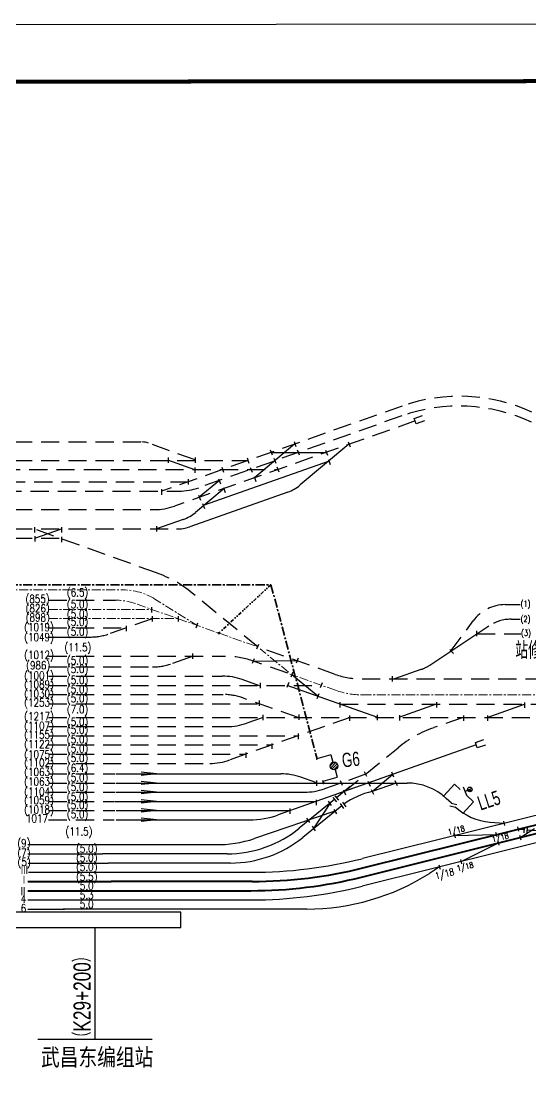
# Model space of a CAD drawing. Header units: millimetres. Extents: x 127 to 2034, y 513 to 812.
# Drawn here: x 1455.5 to 1544.6, y 626.1 to 812 of the extents above; entities that cross this region are included whole.
import ezdxf

# ---------------------------------------------------------------- set-up
doc = ezdxf.new("R2010")
doc.units = ezdxf.units.MM
for name, pattern in [('CENTER', [50.8, 31.75, -6.35, 6.35, -6.35]), ('DIVIDE2', [15.875, 6.35, -3.175, 0, -3.175, 0, -3.175]), ('HIDDEN', [9.525, 6.35, -3.175])]:
    doc.linetypes.add(name, pattern=pattern)
for name, color, linetype in [('JYX', 7, 'Continuous'), ('SJX', 1, 'Continuous'), ('三环路', 7, 'Continuous'), ('初期设计', 1, 'Continuous'), ('图框', 7, 'Continuous'), ('牵引所', 6, 'Continuous'), ('站台', 3, 'Continuous'), ('设计', 6, 'Continuous'), ('近期设计', 6, 'Continuous')]:
    doc.layers.add(name, color=color, linetype=linetype)
doc.styles.add('HZTXT', font='tx.shx', dxfattribs={"width": 0.75, "bigfont": 'hztxt.shx'})
doc.styles.add('JCWHZ', font='jcwasc', dxfattribs={"width": 0.7, "bigfont": 'hztxt'})
doc.styles.add('SJW', font='SimSun.ttf', dxfattribs={"width": 0.8})
doc.styles.get("Standard").update_dxf_attribs({"font": 'txt', "bigfont": 'gbcbig.shx'})

# ---------------------------------------------------------------- blocks, each defined once
blk = doc.blocks.new('fd')
at = {"layer": '牵引所'}
for p, q in [((0, 0.45), (0, -0.55)), ((0.5, 0.45), (0.5, -0.55))]:
    blk.add_line(p, q, dxfattribs=at)
blk = doc.blocks.new('md')
at = {"layer": '牵引所'}
for p, q in [((0, -0.01), (0.66, 0.74)), ((0.28, -0.44), (0.95, 0.3))]:
    blk.add_line(p, q, dxfattribs=at)
blk = doc.blocks.new('DDKG')
for p, q in [((2.69, 5.42), (-0.02, 5.42)), ((-0.02, 5.42), (-0.02, -0.15)), ((5.78, 5.45), (3.04, 6.84)), ((4.42, 6.14), (4.85, 7)), ((5.84, 5.42), (9.07, 5.42)), ((9.07, 5.42), (9.07, -0.15))]:
    blk.add_line(p, q)
at = {"const_width": 0.1}
for points in [[(2.73, 5.42), (2.73, 5.72)], [(2.73, 5.42), (2.73, 5.12)]]:
    blk.add_lwpolyline(points, dxfattribs=at)
at = {"const_width": 0.2}
blk.add_lwpolyline([(5.9, 5.42, -1), (5.7, 5.42, -1)], format="xyb", close=True, dxfattribs=at)
blk.add_circle((5.17, 7.71), 0.8)
blk.add_text('M', height=1, rotation=333.0399).set_placement((4.67, 7.42))
blk = doc.blocks.new('fhkg')
at = {"rotation": 359.241931864257}
blk.add_blockref('DDKG', (0.02, 0.15), dxfattribs=at)
blk = doc.blocks.new('DDKGB')
at = {"layer": '牵引所', "linetype": 'Continuous'}
for p, q in [((0.02, 2.55), (0.02, -0.02)), ((0.02, 2.55), (1.33, 2.55)), ((2.69, 2.55), (4.03, 2.55)), ((4.03, -0.02), (4.03, 2.55))]:
    blk.add_line(p, q, dxfattribs=at)
at = {"layer": '牵引所', "linetype": 'Continuous', "const_width": 0.158}
for points in [[(0.1, -0.02, 1), (-0.05, -0.02)], [(-0.05, -0.02, 1), (0.1, -0.02)], [(4.1, -0.02, 1), (3.96, -0.02)], [(3.96, -0.02, 1), (4.1, -0.02)]]:
    blk.add_lwpolyline(points, format="xyb", dxfattribs=at)
at = {"layer": '牵引所', "linetype": 'Continuous'}
blk.add_circle((2.01, 2.55), 0.679, dxfattribs=at)

msp = doc.modelspace()

# ---------------------------------------------------------------- hatches: boundary and pattern name
at = {"layer": '牵引所'}
h = msp.add_hatch(dxfattribs=at)
h.set_pattern_fill('ANSI31', color=256, scale=0.1, style=0)
h.set_pattern_definition([(45, (158.6551, -2837.7714), (-0.224506403, 0.224506403), [])])
h.paths.add_polyline_path([(1509.55, 681.83, 1), (1510.91, 681.83, 1)])

# ---------------------------------------------------------------- linework, layer by layer
at = {"layer": 'JYX', "linetype": 'HIDDEN', "ltscale": 0.5}
for p, q in [((1522.13, 744.76), (1480.06, 729.88)), ((1524.4, 742.15), (1482.31, 727.26)), ((1522.06, 743.03), (1486.59, 730.48)), ((1439.96, 738.48), (1476.6, 738.48)), ((1485.93, 735.35), (1477.78, 738.27)), ((1439.96, 735.26), (1495.26, 735.26)), ((1452.17, 733.65), (1500.37, 733.65)), ((1453.04, 731.49), (1484.61, 731.49)), ((1452.42, 729.88), (1483.09, 729.88)), ((1439.96, 726.66), (1478.81, 726.66)), ((1439.96, 723.26), (1482.69, 723.26)), ((1439.96, 721.65), (1462.28, 721.65)), ((1479.16, 715.6), (1457.95, 723.19)), ((1496.96, 702.58), (1485.41, 712.06)), ((1478.4, 707.57), (1471.06, 704.97)), ((1530.54, 701.76), (1534.53, 707.18)), ((1460.33, 705.98), (1473.91, 705.98)), ((1535.2, 704.92), (1542.86, 704.92)), ((1510.44, 697.84), (1496.78, 702.68)), ((1460.33, 701.01), (1491.27, 701.01)), ((1502.12, 698.02), (1495.94, 700.2)), ((1460.33, 699.14), (1478.49, 699.14)), ((1460.33, 697.53), (1490.67, 697.53)), ((1460.33, 695.92), (1508.05, 695.92)), ((1515.12, 697.04), (1568.46, 697.04)), ((1460.33, 694.31), (1490.83, 694.31)), ((1503.98, 690.29), (1494.33, 693.7)), ((1460.33, 692.7), (1497.18, 692.7)), ((1511.29, 692.64), (1553.65, 692.64)), ((1460.33, 690.32), (1553.65, 690.32)), ((1513.03, 690.32), (1491.98, 682.88)), ((1532.77, 690.32), (1527.67, 688.52)), ((1460.33, 688.71), (1491.48, 688.71)), ((1460.33, 687.1), (1503.93, 687.1)), ((1460.33, 685.49), (1499.38, 685.49)), ((1511.99, 677.34), (1521.42, 685.01)), ((1460.33, 683.88), (1494.83, 683.88)), ((1460.33, 682.27), (1488.48, 682.27)), ((1460.33, 680.45), (1471.98, 680.45)), ((1460.33, 678.84), (1471.95, 678.84)), ((1515.72, 680.36), (1508.55, 677.83)), ((1460.33, 677.23), (1471.93, 677.23)), ((1460.33, 675.62), (1471.79, 675.62)), ((1460.33, 674.01), (1471.9, 674.01)), ((1460.33, 672.4), (1471.79, 672.4))]:
    msp.add_line(p, q, dxfattribs=at)
at = {"layer": 'JYX', "color": 8, "linetype": 'Continuous'}
for p, q in [((1524.24, 742.59), (1525.7, 743.11)), ((1524.58, 741.63), (1524.24, 742.59)), ((1526.04, 742.15), (1524.58, 741.63))]:
    msp.add_line(p, q, dxfattribs=at)
at = {"layer": 'JYX', "color": 5, "linetype": 'HIDDEN', "ltscale": 0.5}
msp.add_line((1460.33, 710.81), (1472, 710.81), dxfattribs=at)
at = {"layer": 'JYX', "linetype": 'Continuous'}
for p, q in [((1478.3, 709.58), (1478.3, 708.65)), ((1540.17, 710.03), (1542.77, 710.03)), ((1478.41, 708.01), (1478.41, 707.08)), ((1482.96, 708.01), (1482.96, 707.08)), ((1486.38, 706.8), (1486.07, 705.91)), ((1541.17, 707.48), (1542.77, 707.48)), ((1473.91, 706.34), (1473.91, 705.41)), ((1526.96, 699.45), (1537.3, 706.31)), ((1535.13, 705.44), (1535.13, 704.51)), ((1460.33, 704.37), (1467.56, 704.37)), ((1497.01, 703.08), (1496.66, 702.22)), ((1485.47, 701.51), (1485.47, 700.57)), ((1530.47, 702.16), (1531.1, 701.46)), ((1485.57, 701.01), (1481.99, 699.74)), ((1496.27, 700.57), (1495.92, 699.71)), ((1503.98, 700.67), (1503.62, 699.81)), ((1503.03, 698.24), (1502.68, 697.37)), ((1507.4, 694.01), (1502.85, 697.75)), ((1520.41, 697.55), (1520.41, 696.61)), ((1525.42, 698.69), (1520.77, 697.04)), ((1497.22, 695.84), (1494.17, 696.92)), ((1497.31, 696.34), (1497.31, 695.4)), ((1502.31, 696.41), (1501.96, 695.55)), ((1517.68, 690.38), (1502.03, 695.92)), ((1508.12, 696.34), (1507.77, 695.47)), ((1507.58, 694.45), (1507.23, 693.58)), ((1497.13, 693.26), (1497.13, 692.32)), ((1511.25, 692.97), (1511.25, 692.03)), ((1528.07, 692.64), (1521.54, 690.32)), ((1528.14, 693), (1528.14, 692.07)), ((1543.48, 692.58), (1536.94, 690.26)), ((1543.55, 692.94), (1543.55, 692)), ((1497.84, 690.32), (1494.99, 689.32)), ((1497.77, 690.77), (1497.77, 689.83)), ((1504.09, 690.82), (1504.09, 689.89)), ((1512.94, 690.65), (1512.94, 689.72)), ((1517.77, 690.74), (1517.77, 689.81)), ((1521.66, 690.71), (1521.66, 689.77)), ((1532.84, 690.65), (1532.84, 689.71)), ((1537.06, 690.65), (1537.06, 689.71)), ((1503.93, 687.47), (1503.93, 686.53)), ((1534.93, 685.94), (1536.4, 686.44)), ((1499.34, 685.74), (1499.34, 684.8)), ((1535.07, 685.5), (1500.46, 673.26)), ((1535.25, 684.97), (1534.93, 685.94)), ((1536.72, 685.47), (1535.25, 684.97)), ((1494.81, 684.17), (1494.81, 683.24)), ((1515.5, 680.86), (1515.88, 680.01)), ((1520.24, 680.8), (1520.63, 679.94)), ((1472.16, 680.45), (1500.93, 680.45)), ((1472.16, 678.84), (1521.06, 678.84)), ((1507.04, 678.92), (1504.43, 679.84)), ((1507.13, 679.29), (1507.13, 678.35)), ((1511.28, 679.29), (1511.67, 678.44)), ((1516.15, 679.17), (1516.54, 678.31)), ((1516.89, 677.36), (1520.45, 680.33)), ((1472.16, 677.23), (1505.05, 677.23)), ((1516.72, 677.72), (1517.11, 676.87)), ((1471.9, 675.62), (1507.13, 675.62)), ((1507.07, 675.92), (1507.07, 674.99)), ((1472.16, 674.01), (1502.58, 674.01)), ((1502.47, 674.39), (1502.47, 673.46)), ((1472.16, 672.4), (1495.46, 672.4)), ((1456.7, 668.06), (1459.76, 668.06)), ((1456.79, 663.23), (1459.76, 663.23)), ((1459.76, 663.23), (1470.19, 663.23))]:
    msp.add_line(p, q, dxfattribs=at)
at = {"layer": 'JYX', "color": 0, "linetype": 'Continuous'}
for p, q in [((1496.1, 700.15), (1503.8, 700.24)), ((1479.18, 680.45), (1476.49, 680.74)), ((1479.18, 680.45), (1476.49, 680.74)), ((1479.18, 680.45), (1476.49, 680.16)), ((1479.18, 680.45), (1476.49, 680.16)), ((1479.18, 678.84), (1476.49, 679.13)), ((1479.18, 678.84), (1476.49, 679.13)), ((1479.18, 678.84), (1476.49, 678.55)), ((1479.18, 678.84), (1476.49, 678.55)), ((1479.18, 677.23), (1476.49, 677.52)), ((1479.18, 677.23), (1476.49, 677.52)), ((1479.18, 677.23), (1476.49, 676.94)), ((1479.18, 677.23), (1476.49, 676.94)), ((1479.18, 675.61), (1476.49, 675.9)), ((1479.18, 675.61), (1476.49, 675.9)), ((1479.18, 675.61), (1476.49, 675.32)), ((1479.18, 675.61), (1476.49, 675.32)), ((1479.18, 674.01), (1476.49, 674.3)), ((1479.18, 674.01), (1476.49, 674.3)), ((1479.18, 674.01), (1476.49, 673.72)), ((1479.18, 674.01), (1476.49, 673.72)), ((1479.18, 672.4), (1476.49, 672.69)), ((1479.18, 672.4), (1476.49, 672.69)), ((1479.18, 672.4), (1476.49, 672.11)), ((1479.18, 672.4), (1476.49, 672.11)), ((1468.42, 653.57), (1468.42, 634.06)), ((1458.42, 634.06), (1478.42, 634.06))]:
    msp.add_line(p, q, dxfattribs=at)
at = {"layer": 'JYX', "color": 2, "linetype": 'Continuous'}
for p, q in [((1459.76, 668.06), (1489.41, 668.06)), ((1456.71, 666.45), (1459.76, 666.45)), ((1459.76, 666.45), (1469.74, 666.45)), ((1456.75, 664.84), (1459.76, 664.84)), ((1459.76, 664.84), (1470.72, 664.84))]:
    msp.add_line(p, q, dxfattribs=at)
at = {"layer": 'JYX', "linetype": 'HIDDEN', "ltscale": 0.5}
for centre, radius, start, end in [((1532.14, 716.48), 30, 64.9835, 109.4858), ((1532.07, 714.75), 30, 64.9835, 109.4858), ((1472.09, 695.83), 21, 50.6331, 70.307), ((1540.17, 703.03), 7, 90, 143.6617), ((1541.17, 700.48), 7, 90, 123.551), ((1467.56, 714.87), 10.5, 270, 289.4858), ((1478.49, 709.64), 10.5, 270, 289.4858), ((1491.27, 687.01), 14, 70.5101, 90), ((1523.09, 705.29), 7, 289.4858, 303.551), ((1515.12, 711.04), 14, 250.5101, 270), ((1490.83, 683.81), 10.5, 70.5101, 90), ((1534.67, 668.72), 21, 109.4858, 129.146)]:
    msp.add_arc(centre, radius, start, end, dxfattribs=at)
at = {"layer": 'JYX', "linetype": 'Continuous'}
for centre, start, end in [((1490.67, 687.03), 70.5101, 90), ((1491.48, 699.21), 270, 289.4858), ((1488.48, 692.77), 270, 289.4858), ((1500.93, 669.95), 70.5101, 90), ((1505.05, 687.73), 270, 289.4858)]:
    msp.add_arc(centre, 10.5, start, end, dxfattribs=at)
at = {"layer": 'SJX', "color": 1}
msp.add_line((1520.86, 679.26), (1521.25, 678.41), dxfattribs=at)
at = {"layer": '三环路'}
for p, q in [((1503.23, 738.58), (1503.57, 737.7)), ((1512.69, 738.49), (1513.03, 737.61)), ((1503.38, 738.13), (1496.33, 732.22)), ((1499.06, 737.08), (1499.4, 736.2)), ((1499.23, 736.64), (1508.8, 736.63)), ((1503.8, 737.11), (1504.14, 736.23)), ((1512.83, 738.1), (1504.31, 730.96)), ((1508.72, 737.03), (1509.06, 736.16)), ((1485.86, 733.61), (1481.19, 735.28)), ((1481.2, 735.74), (1481.2, 734.81)), ((1485.95, 735.78), (1485.95, 734.85)), ((1509.35, 735.12), (1487.37, 727.34)), ((1495.03, 735.68), (1495.35, 734.8)), ((1499.68, 735.63), (1500.02, 734.75)), ((1509.23, 735.4), (1509.57, 734.53)), ((1485.88, 734.04), (1485.88, 733.11)), ((1490.6, 734.1), (1490.9, 733.21)), ((1495.57, 734.04), (1495.91, 733.17)), ((1500.21, 734.13), (1500.55, 733.26)), ((1484.72, 731.96), (1484.72, 731.02)), ((1490.2, 731.76), (1486.67, 728.8)), ((1490.05, 732.02), (1490.39, 731.15)), ((1496.24, 732.46), (1496.57, 731.59)), ((1480.05, 730.2), (1480.05, 729.26)), ((1502.15, 729.72), (1485.02, 723.66)), ((1491.01, 730.33), (1486.03, 726.16)), ((1486.52, 729.19), (1486.86, 728.31)), ((1490.87, 730.51), (1491.21, 729.64)), ((1487.21, 727.74), (1487.55, 726.86)), ((1457.87, 723.56), (1457.87, 722.62)), ((1462.6, 723.58), (1462.6, 722.64)), ((1483.87, 724.93), (1479.16, 723.26)), ((1479.18, 723.73), (1479.18, 722.8)), ((1457.92, 721.66), (1462.6, 723.27)), ((1457.92, 722.02), (1457.92, 721.08)), ((1462.55, 721.86), (1462.55, 720.93))]:
    msp.add_line(p, q, dxfattribs=at)
for centre, radius, start, end in [((1476.6, 734.98), 3.5, 70.307, 90), ((1499.81, 736.32), 7, 289.4858, 309.9752), ((1483.09, 740.38), 10.5, 270, 289.4858), ((1478.81, 737.16), 10.5, 270, 289.4858), ((1481.54, 731.53), 7, 289.4858, 309.9752), ((1482.69, 730.26), 7, 270, 289.4858)]:
    msp.add_arc(centre, radius, start, end, dxfattribs=at)
at = {"layer": '图框', "color": 5, "linetype": 'Continuous', "ltscale": 0.6, "const_width": 0.7}
msp.add_lwpolyline([(2023.89, 525.05), (2023.89, 802.05), (152.5, 800.19), (152.5, 523.19)], close=True, dxfattribs=at)
at = {"layer": '牵引所'}
msp.add_line((127.5, 810.19), (2033.89, 812.05), dxfattribs=at)
at = {"layer": '牵引所', "color": 2, "linetype": 'CENTER', "lineweight": 35, "ltscale": 0.05}
for p, q in [((1333.96, 713.52), (1499.2, 713.52)), ((1499.2, 713.52), (1507.27, 683.05)), ((1508.27, 679.27), (1508.38, 678.84))]:
    msp.add_line(p, q, dxfattribs=at)
at = {"layer": '牵引所', "color": 2, "linetype": 'DIVIDE2', "lineweight": 35, "ltscale": 0.1}
msp.add_line((1499.2, 713.52), (1490.08, 705.05), dxfattribs=at)
at = {"layer": '牵引所', "linetype": 'Continuous'}
for points, const_width in [([(1489.97, 705.06, 1), (1490.19, 705.03)], 0.238), ([(1490.19, 705.03, 1), (1489.97, 705.06)], 0.238), ([(1508.49, 678.82, 1), (1508.28, 678.85)], 0.238), ([(1508.28, 678.85, 1), (1508.49, 678.82)], 0.238), ([(1529.3, 676.63, 1), (1529.4, 676.53)], 0.158), ([(1529.4, 676.53, 1), (1529.3, 676.63)], 0.158), ([(1532.75, 673.6, 1), (1532.86, 673.51)], 0.158), ([(1532.86, 673.51, 1), (1532.75, 673.6)], 0.158)]:
    msp.add_lwpolyline(points, format="xyb", dxfattribs=dict(at, const_width=const_width))
at = {"layer": '站台', "color": 5, "linetype": 'Continuous'}
for p, q in [((1483.42, 656.27), (1453.42, 656.27)), ((1483.42, 653.57), (1483.42, 656.27)), ((1453.42, 653.57), (1483.42, 653.57))]:
    msp.add_line(p, q, dxfattribs=at)
at = {"layer": '近期设计', "color": 5, "linetype": 'CENTER', "lineweight": 15, "ltscale": 0.05}
for p, q in [((1439.91, 712.61), (1473.34, 712.61)), ((1486.42, 706.3), (1478.92, 711.01)), ((1460.33, 709.2), (1478.3, 709.2)), ((1496.44, 702.8), (1475.5, 710.21)), ((1460.33, 707.59), (1482.9, 707.59)), ((1502.25, 698.24), (1497.28, 702.32)), ((1510.5, 695.05), (1502.51, 697.88)), ((1515.17, 694.25), (1568.46, 694.25))]:
    msp.add_line(p, q, dxfattribs=at)
at = {"layer": '近期设计', "color": 6, "linetype": 'Continuous', "lineweight": 40}
for p, q in [((1515.28, 664), (1583.49, 681.02)), ((1456.7, 661.62), (1459.76, 661.62)), ((1459.76, 661.62), (1471.23, 661.62)), ((1495.92, 661.62), (1471.23, 661.62))]:
    msp.add_line(p, q, dxfattribs=at)
at = {"layer": '近期设计', "color": 4, "linetype": 'Continuous', "lineweight": 40}
for p, q in [((1515.03, 662.39), (1583.13, 679.38)), ((1456.7, 660.01), (1459.76, 660.01)), ((1459.76, 660.01), (1495.66, 660.01))]:
    msp.add_line(p, q, dxfattribs=at)
at = {"layer": '近期设计', "color": 6, "linetype": 'Continuous'}
for p, q in [((1569.86, 679.22), (1515.17, 665.61)), ((1521.06, 678.84), (1516.89, 677.36)), ((1519.53, 678.84), (1523.02, 678.84)), ((1513.07, 678.22), (1510.67, 676.26)), ((1513.3, 677.8), (1510.68, 676.87)), ((1511.85, 677.66), (1512.23, 676.8)), ((1509.21, 675.67), (1509.73, 674.89)), ((1530.73, 675.32), (1529.85, 676.14)), ((1510.17, 674.22), (1510.68, 673.44)), ((1505.43, 672.72), (1505.94, 671.94)), ((1537.48, 672.01), (1540.01, 671.81)), ((1540.1, 671.43), (1539.92, 672.19)), ((1506.38, 671.27), (1506.9, 670.49)), ((1531.2, 670.02), (1531.39, 669.26)), ((1531.3, 669.64), (1538.63, 669.83)), ((1538.72, 669.45), (1538.53, 670.2)), ((1542.3, 671.15), (1542.49, 670.39)), ((1542.4, 670.77), (1543.45, 670.69)), ((1542.67, 669.69), (1542.86, 668.93)), ((1539.08, 667.99), (1538.9, 668.75)), ((1528.66, 664.16), (1526.9, 663.04)), ((1528.56, 664.53), (1528.75, 663.78)), ((1532.34, 665.47), (1532.53, 664.72)), ((1470.19, 663.23), (1495.8, 663.23))]:
    msp.add_line(p, q, dxfattribs=at)
at = {"layer": '近期设计', "color": 2, "linetype": 'Continuous'}
for p, q in [((1510.28, 675.94), (1504.14, 670.94)), ((1509.47, 675.28), (1506.64, 670.88)), ((1510.37, 673.92), (1496.31, 669.13)), ((1511.56, 674.86), (1504.77, 669.33)), ((1491.51, 666.45), (1469.74, 666.45)), ((1492.14, 664.84), (1470.72, 664.84))]:
    msp.add_line(p, q, dxfattribs=at)
at = {"layer": '近期设计', "color": 4, "linetype": 'Continuous'}
for p, q in [((1542.76, 669.31), (1545.28, 670.91)), ((1543.95, 670.65), (1547.13, 670.4)), ((1532.43, 665.1), (1538.99, 668.37)), ((1456.7, 658.4), (1459.76, 658.4)), ((1459.76, 658.4), (1495.78, 658.4)), ((1456.7, 656.79), (1463.1, 656.79)), ((1505.44, 656.79), (1462.89, 656.79))]:
    msp.add_line(p, q, dxfattribs=at)
msp.add_lwpolyline([(1565.23, 673.28), (1515.14, 660.78)], dxfattribs=at)
at = {"layer": '近期设计', "color": 5, "linetype": 'CENTER', "lineweight": 15, "ltscale": 0.05}
for centre, radius, start, end in [((1473.34, 702.11), 10.5, 57.8996, 90), ((1472, 700.31), 10.5, 70.5101, 90), ((1515.17, 708.25), 14, 250.5101, 270)]:
    msp.add_arc(centre, radius, start, end, dxfattribs=at)
at = {"layer": '近期设计', "color": 6, "linetype": 'Continuous'}
for centre, radius, start, end in [((1523.02, 668.84), 10, 46.9232, 90), ((1519.76, 664.33), 13.34, 102.4288, 125.7672), ((1495.46, 687.4), 15, 270, 289.4858), ((1538.25, 681.98), 10, 226.9232, 265.5716), ((1495.8, 743.23), 80, 270, 284.0068)]:
    msp.add_arc(centre, radius, start, end, dxfattribs=at)
at = {"layer": '近期设计', "color": 2, "linetype": 'Continuous'}
for centre, radius, start, end in [((1491.51, 686.45), 20, 270, 309.1447), ((1489.83, 688.22), 20.16, 268.8278, 288.7732), ((1492.14, 684.84), 20, 270, 309.146)]:
    msp.add_arc(centre, radius, start, end, dxfattribs=at)
at = {"layer": '近期设计', "color": 6, "linetype": 'Continuous', "lineweight": 40}
msp.add_arc((1495.92, 741.62), 80, 270, 284.0068, dxfattribs=at)
at = {"layer": '近期设计', "color": 4, "linetype": 'Continuous', "lineweight": 40}
msp.add_arc((1495.66, 740.01), 80, 270, 284.0068, dxfattribs=at)
at = {"layer": '近期设计', "color": 4, "linetype": 'Continuous'}
for centre, radius, end in [((1505.44, 696.79), 40, 302.4416), ((1495.78, 738.4), 80, 284.0068)]:
    msp.add_arc(centre, radius, 270, end, dxfattribs=at)

# ---------------------------------------------------------------- block references
at = {"layer": '牵引所'}
for name, p, rotation in [('DDKGB', (1507.22, 683.07), 285.8212778831046), ('fd', (1510.28, 675.95), 39.01331018884411), ('fd', (1511.56, 674.86), 33.67061683146765), ('md', (1530.72, 675.32), 299.4316266704168), ('fd', (1543.45, 670.69), 356.1530362651437)]:
    msp.add_blockref(name, p, dxfattribs=dict(at, rotation=rotation))
at = {"layer": '牵引所', "xscale": 0.4999999999999175, "yscale": 0.5, "zscale": 0.5, "rotation": 318.2810696261447}
msp.add_blockref('fhkg', (1529.39, 676.57), dxfattribs=at)

# ---------------------------------------------------------------- texts
at = {"layer": 'JYX', "color": 7, "linetype": 'Continuous', "width": 0.8}
for s, height, p in [('(6.5)', 1.4, (1463.52, 711.47)), ('(855)', 1.4, (1456.28, 710.32)), ('(5.0)', 1.4, (1463.52, 709.42)), ('(1)', 1.05, (1542.84, 709.66)), ('(826)', 1.4, (1456.3, 708.69)), ('(898)', 1.4, (1456.32, 707.09)), ('(5.0)', 1.4, (1463.52, 707.71)), ('(1019)', 1.4, (1456.06, 705.4)), ('(5.0)', 1.4, (1463.52, 706.34)), ('(2)', 1.05, (1542.84, 707)), ('(1049)', 1.4, (1456.06, 703.66)), ('(5.0)', 1.4, (1463.52, 704.63)), ('(3)', 1.05, (1542.93, 704.56)), ('(11.5)', 1.4, (1463.09, 701.87)), ('(1012)', 1.4, (1456.06, 700.54)), ('(5.0)', 1.4, (1463.52, 699.57)), ('(986)', 1.4, (1456.39, 698.72)), ('(5.0)', 1.4, (1463.52, 698.09)), ('(1001)', 1.4, (1456.06, 696.92)), ('(5.0)', 1.4, (1463.52, 696.16)), ('(1089)', 1.4, (1456.06, 695.39)), ('(5.0)', 1.4, (1463.52, 694.56)), ('(1030)', 1.4, (1456.06, 693.77)), ('(1253)', 1.4, (1456.06, 692.22)), ('(5.0)', 1.4, (1463.52, 692.96)), ('(7.0)', 1.4, (1463.52, 691.03)), ('(1217)', 1.4, (1456.06, 689.81)), ('(5.0)', 1.4, (1463.52, 688.86)), ('(1107)', 1.4, (1456.06, 688.14)), ('(1155)', 1.4, (1456.06, 686.6)), ('(5.0)', 1.4, (1463.52, 687.49)), ('(1122)', 1.4, (1456.06, 684.95)), ('(5.0)', 1.4, (1463.52, 685.78)), ('(1075)', 1.4, (1456.06, 683.13)), ('(5.0)', 1.4, (1463.52, 684.19)), ('(1102)', 1.4, (1456.06, 681.7)), ('(5.0)', 1.4, (1463.52, 682.52)), ('(1063)', 1.4, (1456.06, 680.07)), ('(6.4)', 1.4, (1463.52, 680.77)), ('(5.0)', 1.4, (1463.52, 679.1)), ('(1063)', 1.4, (1456.06, 678.39)), ('(5.0)', 1.4, (1463.52, 677.46)), ('(1104)', 1.4, (1456.06, 676.65)), ('(5.0)', 1.4, (1463.52, 675.75)), ('(1059)', 1.4, (1456.06, 675.12)), ('(1018)', 1.4, (1456.06, 673.49)), ('(5.0)', 1.4, (1463.52, 674.31)), ('1017', 1.4, (1456.37, 671.95)), ('(5.0)', 1.4, (1463.52, 672.71)), ('(11.5)', 1.4, (1463.28, 669.68)), ('(9)', 1.4, (1454.85, 667.62)), ('(5.0)', 1.4, (1465.12, 666.67)), ('(7)', 1.4, (1454.85, 665.92)), ('(5)', 1.4, (1454.89, 664.33)), ('(5.0)', 1.4, (1465.12, 665.08)), ('(5.0)', 1.4, (1465.12, 663.48)), ('(5.5)', 1.4, (1465.12, 661.77))]:
    msp.add_text(s, height=height, dxfattribs=at).set_placement(p)
at = {"layer": 'JYX', "color": 7, "linetype": 'Continuous'}
for s, height, style, width, p in [('站修所', 3, 'HZTXT', 0.75, (1541.91, 700.55)), ('Ⅲ', 1.4, 'HZTXT', 0.75, (1455.38, 662.8)), ('Ⅰ', 1.4, 'HZTXT', 0.75, (1455.33, 661.08)), ('武昌东编组站', 3, 'SJW', 0.8, (1458.99, 629.4))]:
    msp.add_text(s, height=height, dxfattribs=dict(at, style=style, width=width)).set_placement(p)
at = {"layer": 'JYX', "color": 7, "linetype": 'Continuous', "width": 0.8}
for height, p in [(1, (1530.28, 669.74)), (1, (1537.97, 668.47)), (1, (1531.81, 663.38)), (1.2, (1528.05, 661.97))]:
    msp.add_text('1/18', height=height, rotation=14.0068, dxfattribs=at).set_placement(p)
at = {"layer": 'JYX', "color": 7, "linetype": 'Continuous', "style": 'HZTXT', "width": 0.75}
msp.add_text('（K29+200）', height=3, rotation=90, dxfattribs=at).set_placement((1467.67, 633.12))
at = {"layer": '初期设计', "color": 7, "linetype": 'Continuous', "width": 0.8}
for s, p in [('II', (1455.45, 659.24)), ('5.0', (1465.79, 660.16)), ('4', (1455.45, 657.86)), ('5.3', (1465.79, 658.55)), ('6', (1455.45, 656.25))]:
    msp.add_text(s, height=1.4, dxfattribs=at).set_placement(p)
at = {"layer": '初期设计', "color": 4, "linetype": 'Continuous', "width": 0.8}
msp.add_text('5.0', height=1.4, dxfattribs=at).set_placement((1465.79, 656.94))
at = {"layer": '设计', "color": 7, "style": 'JCWHZ', "width": 0.7}
for s, rotation, p in [('G6', 6.2172, (1511.74, 681.55)), ('LL5', 18.0748, (1535.83, 674.01))]:
    msp.add_text(s, height=2.5, rotation=rotation, dxfattribs=at).set_placement(p)

doc.saveas('drawing.dxf')
